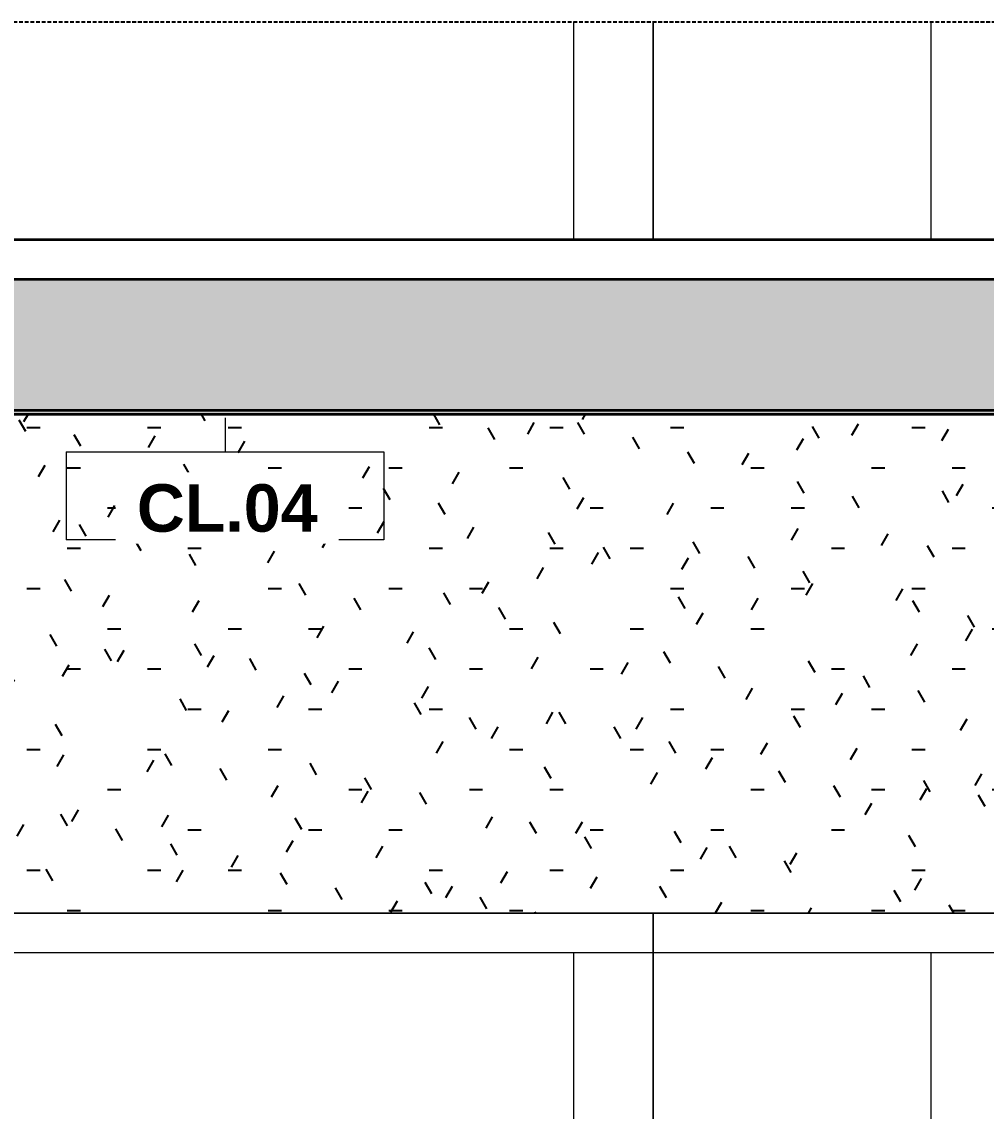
# Model space of a CAD drawing. Header units: millimetres. Extents: x 41758 to 237109, y 3795 to 78637.
# Drawn here: x 59885 to 61103, y 7900 to 9275 of the extents above; entities that cross this region are included whole.
import ezdxf

# ---------------------------------------------------------------- set-up
doc = ezdxf.new("R2010")
doc.units = ezdxf.units.MM
for name, pattern in [('Centre', [31.75, 6.35, -4.7625, 15.875, -4.7625]), ('Hidden', [7.14375, 4.7625, -2.38125]), ('IMPORT-CENTER _2_', [40.64, 25.4, -5.08, 5.08, -5.08])]:
    doc.linetypes.add(name, pattern=pattern)
for name, color, linetype, lineweight in [('0-4', 90, 'Continuous', 5), ('A-CLNG', 13, 'Continuous', 18), ('A-CLNG-1', 250, 'Continuous', 35), ('A-CLNG-2', 7, 'Continuous', 18), ('A-CLNG-IDEN', 151, 'Continuous', 9), ('A-CLNG-PATT-2', 151, 'Continuous', 25), ('A-DETL-GENF', 92, 'Continuous', 18), ('A-DETL-GENF-4', 9, 'Continuous', 18), ('A-DETL-GENF-5', 92, 'Hidden', 25), ('A-DETL-MEDM', 33, 'Continuous', 35), ('A-FLOR-FNSH-1', 250, 'Continuous', 35), ('A-FLOR-LEVL-2', 51, 'Centre', 9), ('A-FLOR-PATT-1', 253, 'Continuous', 18), ('A-WALL', 113, 'Continuous', 18), ('A-WALL-3', 7, 'Continuous', 18), ('G-IMPT', 8, 'Continuous', 18), ('G-IMPT-3', 8, 'IMPORT-CENTER _2_', 18), ('M-EQPM', 50, 'Continuous', 18), ('M-EQPM-2', 50, 'Continuous', 25), ('S-COLS-6', 7, 'Continuous', 18)]:
    doc.layers.add(name, color=color, linetype=linetype, lineweight=lineweight)
doc.styles.add('Arial_B_3', font='arialbd.ttf', dxfattribs={"height": 60})
pattern_1 = [(50, (40790.24, 15875), (364.368, -31.878), [38.1, -419.1]), (355, (40790.24, 15875), (-70.486, 382.113), [30.48, -335.28]), (100.451, (40820.6, 15872.34), (293.885, 350.233), [32.38, -356.18]), (46.184, (40790.24, 15976.6), (542.158, -84.086), [57.15, -628.65]), (96.636, (40835.4, 15969.6), (474.805, 494.855), [48.57, -534.27]), (351.184, (40790.24, 15976.6), (474.81, 494.85), [45.72, -502.92]), (21, (40841.04, 15951.2), (303.228, -204.53), [38.1, -419.1]), (326, (40841.04, 15951.2), (123.604, 368.376), [30.48, -335.28]), (71.451, (40866.3, 15934.16), (426.834, 163.843), [32.38, -356.18]), (37.5, (40790.24, 15875), (6.1766, 169.1102), [3.353, -327.863, 3.353, -337.007, -336.55]), (37.5, (40790.24, 15875), (6.1766, 169.1102), [-671.576, 3.353, -333.197]), (7.5, (40790.24, 15875), (133.639, 200.3615), [3.353, -190.703, 3.353, -320.243, -128.27]), (7.5, (40790.24, 15875), (133.639, 200.3615), [-517.652, 3.353, -124.917]), (327.5, (40676.96, 15875), (271.1818, -11.4584), [3.353, -123.647, 3.353, -392.887, -525.78]), (327.5, (40676.96, 15875), (271.1818, -11.4584), [-523.24, 3.353, -522.427]), (317.5, (40626.16, 15875), (296.2585, 50.853), [3.353, -161.747, 3.353, -259.791, -373.38]), (317.5, (40626.16, 15875), (296.2585, 50.853), [-428.244, 3.353, -370.027]), (45, (40790.24, 15875), (-125.7236, 125.7236), []), (45, (40790.24, 16065.5), (-125.7236, 125.7236), [])]

# ---------------------------------------------------------------- blocks, each defined once
blk = doc.blocks.new('NCV_TKTC_KET CAU_rvt-2-TKCS_CĂN HỘ LOẠI 6 - MẶT CẮT 1')
at = {"layer": 'A-FLOR-PATT-1'}
h = blk.add_hatch(dxfattribs=at)
h.set_pattern_fill('FP_4', color=256, style=0, pattern_type=2)
h.set_pattern_definition(pattern_1)
h.paths.add_polyline_path([(39336.9, 8780), (39935.6, 8780), (39935.6, 8785), (35735.3, 8785), (35735.3, 8780), (39287.4, 8780)])
h.paths.add_polyline_path([(43336.9, 8780), (43536.9, 8780), (43536.9, 8785), (40235.7, 8785), (40235.7, 8780), (42957.2, 8780)])
h = blk.add_hatch(dxfattribs=at)
h.set_pattern_fill('FP_4', color=256, style=0, pattern_type=2)
h.set_pattern_definition(pattern_1)
h.paths.add_polyline_path([(39336.9, 8780), (39935.6, 8780), (39935.6, 8785), (35735.3, 8785), (35735.3, 8780), (39287.4, 8780)])
h.paths.add_polyline_path([(43336.9, 8780), (43536.9, 8780), (43536.9, 8785), (40235.7, 8785), (40235.7, 8780), (42957.2, 8780)])
at = {"layer": 'A-FLOR-FNSH-1'}
blk.add_line((35735.3, 8780), (39935.6, 8780), dxfattribs=at)
blk = doc.blocks.new('CL_01-VÁCH DỰNG THẠCH CAO CĂN HỘ LOẠI 5A1 - CL_01-VÁCH DỰNG THẠCH CAO CĂN HỘ LOẠI 5-822138-TKCS_CĂN HỘ LOẠI 6 - MẶT CẮT 1')
at = {"layer": 'A-CLNG-PATT-2'}
h = blk.add_hatch(dxfattribs=at)
h.set_pattern_fill('FP_7', color=256, style=0, pattern_type=2)
h.set_pattern_definition([(0, (40790.24, 15875), (203.2, 50.8), [16.764, -135.636, 16.764, -135.636, -812.8]), (0, (40790.24, 15875), (203.2, 50.8), [-304.8, 16.764, -288.036, 16.764, -135.636, -355.6]), (0, (40790.24, 15875), (203.2, 50.8), [-762, 16.764, -84.836, 16.764, -237.236]), (120, (40866.44, 15900.4), (-145.5941, 150.57636), [16.764, -135.636, 16.764, -135.636, -812.8]), (120, (40866.44, 15900.4), (-145.5941, 150.57636), [-304.8, 16.764, -288.036, 16.764, -135.636, -355.6]), (120, (40866.44, 15900.4), (-145.5941, 150.57636), [-762, 16.764, -84.836, 16.764, -237.236]), (240, (40891.84, 16002), (-57.6059, -201.37636), [16.764, -135.636, 16.764, -135.636, -812.8]), (240, (40891.84, 16002), (-57.6059, -201.37636), [-304.8, 16.764, -288.036, 16.764, -135.636, -355.6]), (240, (40891.84, 16002), (-57.6059, -201.37636), [-762, 16.764, -84.836, 16.764, -237.236])])
h.paths.add_polyline_path([(37407.4, 8150), (39336.9, 8150), (39336.9, 8780), (36336.9, 8780), (36336.9, 8150)])
at = {"layer": 'A-CLNG-2'}
blk.add_line((39336.9, 8150), (36336.9, 8150), dxfattribs=at)
blk = doc.blocks.new('NCV_TKTC_TANG 2_rvt-2-TKCS_CĂN HỘ LOẠI 6 - MẶT CẮT 1')
at = {"layer": 'A-CLNG-1'}
blk.add_line((36336.9, 8780), (39935.6, 8780), dxfattribs=at)
at = {"layer": 'A-CLNG-2'}
for p, q in [((36336.9, 8150), (37936.9, 8150)), ((37936.9, 8150), (37936.9, 8100)), ((37936.9, 8150), (39336.9, 8150)), ((37936.9, 8100), (37936.9, 8150)), ((37936.9, 8100), (36336.9, 8100)), ((39336.9, 8100), (37936.9, 8100))]:
    blk.add_line(p, q, dxfattribs=at)
at = {"layer": 'A-WALL-3'}
for p, q in [((37936.9, 8100), (37936.9, 5700)), ((38287.8, 8100), (38287.8, 5600))]:
    blk.add_line(p, q, dxfattribs=at)
at = {"layer": 'S-COLS-6'}
for p, q in [((37836.9, 5600), (37836.9, 8100)), ((37936.9, 5600), (37936.9, 8100))]:
    blk.add_line(p, q, dxfattribs=at)
at = {"layer": 'A-CLNG'}
blk.add_blockref('CL_01-VÁCH DỰNG THẠCH CAO CĂN HỘ LOẠI 5A1 - CL_01-VÁCH DỰNG THẠCH CAO CĂN HỘ LOẠI 5-822138-TKCS_CĂN HỘ LOẠI 6 - MẶT CẮT 1', (0, 0), dxfattribs=at)
blk = doc.blocks.new('NCV_TKTC_TANG 3 - 4_rvt-3-TKCS_CĂN HỘ LOẠI 6 - MẶT CẮT 1')
at = {"layer": 'A-FLOR-FNSH-1'}
blk.add_line((43336.9, 9000), (35736.9, 9000), dxfattribs=at)
at = {"layer": 'A-WALL-3'}
for p, q in [((37936.9, 9275.3), (37936.9, 9100)), ((38287.8, 9275.3), (38287.8, 9000)), ((37936.9, 9100), (37936.9, 9000))]:
    blk.add_line(p, q, dxfattribs=at)
at = {"layer": 'S-COLS-6'}
for p, q in [((37836.9, 9000), (37836.9, 9275.3)), ((37936.9, 9000), (37936.9, 9275.3))]:
    blk.add_line(p, q, dxfattribs=at)
blk = doc.blocks.new('TKTC_XREF_251221_MB TANG 2-7 - TKTC_XREF_260130_MB TANG 2-5_dwg_$cc-4746802-TKCS_CĂN HỘ LOẠI 6 - MẶT CẮT 1')
at = {"layer": 'G-IMPT-3'}
for p, q in [((37921.4, 5600), (38042.5, 5600)), ((37982.4, 5600), (37981.5, 5600))]:
    blk.add_line(p, q, dxfattribs=at)
at = {"layer": 'M-EQPM'}
for p, q in [((37982.3, 5600), (37981.7, 5600)), ((37981.7, 5600), (37982, 5600)), ((37982, 5600), (37982.3, 5600)), ((38027, 5600), (38027, 5600))]:
    blk.add_line(p, q, dxfattribs=at)
blk = doc.blocks.new('TKTC_XREF_251221_MB TANG 2-7 - TKTC_XREF_260130_MB TANG 2-5_dwg_CUM U_DN100-4746799-TKCS_CĂN HỘ LOẠI 6 - MẶT CẮT 1')
at = {"layer": 'G-IMPT'}
for p, q in [((37984.2, 5600), (37983.5, 5600)), ((37984.3, 5600), (37983.5, 5600)), ((38034.8, 5600), (37983.5, 5600)), ((37984.2, 5600), (37983.6, 5600)), ((38035.6, 5600), (37984.3, 5600)), ((38036.3, 5600), (38040.1, 5600)), ((38036.4, 5600), (38040.2, 5600)), ((38037.1, 5600), (38040.9, 5600)), ((38037.1, 5600), (38040.9, 5600)), ((38040.1, 5600), (38040.1, 5600)), ((38040.1, 5600), (38040.2, 5600)), ((38040.2, 5600), (38040.2, 5600)), ((38040.9, 5600), (38040.9, 5600)), ((38040.9, 5600), (38040.9, 5600)), ((38040.9, 5600), (38040.9, 5600)), ((38040.9, 5600), (38040.9, 5600)), ((38041.6, 5600), (38041.7, 5600)), ((38042.4, 5600), (38042.5, 5600)), ((38043.2, 5600), (38043.2, 5600)), ((38043.9, 5600), (38044, 5600)), ((38044.7, 5600), (38044.7, 5600)), ((38046, 5600), (38045.2, 5600)), ((38045.2, 5600), (38045.9, 5600)), ((38045.9, 5600), (38046.7, 5600)), ((38045.9, 5600), (38046, 5600)), ((38046.7, 5600), (38046, 5600)), ((38046.7, 5600), (38046.7, 5600))]:
    blk.add_line(p, q, dxfattribs=at)
at = {"layer": 'G-IMPT', "flags": 128}
for points in [[(38034.9, 5600), (37983.5, 5600), (37983.6, 5600)], [(38035.6, 5600), (37984.2, 5600), (37984.2, 5600)], [(38036.3, 5600), (38036.3, 5600), (38034.8, 5600), (38034.9, 5600), (38036.4, 5600), (38036.4, 5600)], [(38037.1, 5600), (38037.1, 5600), (38035.5, 5600), (38035.6, 5600), (38037.1, 5600), (38037.1, 5600)], [(38040.2, 5600), (38036.4, 5600), (38036.3, 5600), (38040.1, 5600)], [(38040.9, 5600), (38037.1, 5600), (38037.1, 5600), (38040.9, 5600)], [(38040.9, 5600), (38045.2, 5600), (38045.2, 5600), (38040.9, 5600)], [(38041.6, 5600), (38045.9, 5600), (38046, 5600), (38041.7, 5600)]]:
    blk.add_lwpolyline(points, dxfattribs=at)
blk = doc.blocks.new('TKTC_XREF_251221_MB TANG 2-7 - TKTC_XREF_260130_MB TANG 2-5_dwg_$cc-4746807-TKCS_CĂN HỘ LOẠI 6 - MẶT CẮT 1')
at = {"layer": 'G-IMPT-3'}
for p, q in [((37892.9, 5600), (38045.9, 5600)), ((37969.5, 5600), (37969.4, 5600))]:
    blk.add_line(p, q, dxfattribs=at)
at = {"layer": 'M-EQPM'}
for p, q in [((37969.4, 5600), (37969.5, 5600)), ((37969.5, 5600), (37969.4, 5600)), ((37969.4, 5600), (37969.4, 5600)), ((38026.3, 5600), (38026.3, 5600))]:
    blk.add_line(p, q, dxfattribs=at)
blk = doc.blocks.new('TKTC_XREF_251221_MB TANG 2-7 - TKTC_XREF_260130_MB TANG 2-5_dwg_CUM U_DN100-4746796-TKCS_CĂN HỘ LOẠI 6 - MẶT CẮT 1')
at = {"layer": 'G-IMPT'}
for p, q in [((37969.4, 5600), (37969.5, 5600)), ((37969.4, 5600), (37969.5, 5600)), ((37969.4, 5600), (37969.5, 5600)), ((38034.2, 5600), (37969.4, 5600)), ((38034.3, 5600), (37969.5, 5600)), ((38036.1, 5600), (38040.9, 5600)), ((38036.1, 5600), (38040.9, 5600)), ((38036.2, 5600), (38041, 5600)), ((38036.2, 5600), (38041, 5600)), ((38040.9, 5600), (38040.9, 5600)), ((38040.9, 5600), (38040.9, 5600)), ((38040.9, 5600), (38040.9, 5600)), ((38041, 5600), (38041, 5600)), ((38041, 5600), (38041, 5600)), ((38041, 5600), (38041, 5600)), ((38041.9, 5600), (38041.9, 5600)), ((38042, 5600), (38042, 5600)), ((38043.8, 5600), (38043.8, 5600)), ((38043.9, 5600), (38043.9, 5600)), ((38045.7, 5600), (38045.7, 5600)), ((38045.9, 5600), (38045.8, 5600)), ((38048.3, 5600), (38047.3, 5600)), ((38047.3, 5600), (38048.3, 5600)), ((38048.4, 5600), (38047.4, 5600)), ((38047.4, 5600), (38048.4, 5600)), ((38048.3, 5600), (38048.3, 5600)), ((38048.4, 5600), (38048.4, 5600))]:
    blk.add_line(p, q, dxfattribs=at)
at = {"layer": 'G-IMPT', "flags": 128}
for points in [[(38034.2, 5600), (37969.4, 5600), (37969.4, 5600)], [(38034.3, 5600), (37969.5, 5600), (37969.5, 5600)], [(38036.1, 5600), (38036.1, 5600), (38034.2, 5600), (38034.2, 5600), (38036.1, 5600), (38036.1, 5600)], [(38036.2, 5600), (38036.2, 5600), (38034.3, 5600), (38034.3, 5600), (38036.2, 5600), (38036.2, 5600)], [(38040.9, 5600), (38036.1, 5600), (38036.1, 5600), (38040.9, 5600)], [(38041, 5600), (38036.2, 5600), (38036.2, 5600), (38041, 5600)], [(38041.9, 5600), (38047.3, 5600), (38047.3, 5600), (38041.9, 5600)], [(38042, 5600), (38047.4, 5600), (38047.4, 5600), (38042, 5600)]]:
    blk.add_lwpolyline(points, dxfattribs=at)
blk = doc.blocks.new('TKTC_XREF_251221_MB TANG 2-7 - TKTC_XREF_260130_MB TANG 2-5_dwg_$cc-4746806-TKCS_CĂN HỘ LOẠI 6 - MẶT CẮT 1')
at = {"layer": 'G-IMPT-3'}
for p, q in [((37893.8, 5600), (38046.8, 5600)), ((37970.2, 5600), (37970.3, 5600))]:
    blk.add_line(p, q, dxfattribs=at)
at = {"layer": 'M-EQPM'}
for p, q in [((37970.3, 5600), (37970.2, 5600)), ((37970.2, 5600), (37970.3, 5600)), ((37970.3, 5600), (37970.3, 5600)), ((38027.1, 5600), (38027.1, 5600))]:
    blk.add_line(p, q, dxfattribs=at)
blk = doc.blocks.new('TKTC_XREF_251221_MB TANG 2-7 - TKTC_XREF_260130_MB TANG 2-5_dwg_$cc-4746801-TKCS_CĂN HỘ LOẠI 6 - MẶT CẮT 1')
at = {"layer": 'G-IMPT-3'}
for p, q in [((37921.8, 5600), (38042.9, 5600)), ((37982.8, 5600), (37981.9, 5600))]:
    blk.add_line(p, q, dxfattribs=at)
at = {"layer": 'M-EQPM'}
for p, q in [((37982.7, 5600), (37982.1, 5600)), ((37982.1, 5600), (37982.4, 5600)), ((37982.4, 5600), (37982.7, 5600)), ((38027.4, 5600), (38027.4, 5600))]:
    blk.add_line(p, q, dxfattribs=at)
blk = doc.blocks.new('TKTC_XREF_251221_MB TANG 2-7 - TKTC_XREF_260130_MB TANG 2-5_dwg_$cc-4746800-TKCS_CĂN HỘ LOẠI 6 - MẶT CẮT 1')
at = {"layer": 'G-IMPT-3'}
for p, q in [((37923.1, 5600), (38044.2, 5600)), ((37984.1, 5600), (37983.2, 5600))]:
    blk.add_line(p, q, dxfattribs=at)
at = {"layer": 'M-EQPM'}
for p, q in [((37984, 5600), (37983.3, 5600)), ((37983.3, 5600), (37983.7, 5600)), ((37983.7, 5600), (37984, 5600)), ((38028.7, 5600), (38028.7, 5600))]:
    blk.add_line(p, q, dxfattribs=at)
blk = doc.blocks.new('TKTC_XREF_251221_MB TANG 2-7 - TKTC_XREF_260130_MB TANG 2-5_dwg_CUM U_DN100-V18-TKCS_CĂN HỘ LOẠI 6 - MẶT CẮT 1')
at = {"layer": 'G-IMPT'}
for p, q in [((37985.9, 5600), (37985.2, 5600)), ((37986, 5600), (37985.2, 5600)), ((38036.5, 5600), (37985.2, 5600)), ((37985.9, 5600), (37985.3, 5600)), ((38037.3, 5600), (37986, 5600)), ((38038, 5600), (38041.8, 5600)), ((38038.1, 5600), (38041.8, 5600)), ((38038.8, 5600), (38042.6, 5600)), ((38038.8, 5600), (38042.6, 5600)), ((38041.8, 5600), (38041.8, 5600)), ((38041.8, 5600), (38041.9, 5600)), ((38041.8, 5600), (38041.8, 5600)), ((38042.5, 5600), (38042.6, 5600)), ((38042.6, 5600), (38042.6, 5600)), ((38042.6, 5600), (38042.6, 5600)), ((38042.6, 5600), (38042.6, 5600)), ((38043.3, 5600), (38043.4, 5600)), ((38044.1, 5600), (38044.1, 5600)), ((38044.9, 5600), (38044.9, 5600)), ((38045.6, 5600), (38045.7, 5600)), ((38046.4, 5600), (38046.4, 5600)), ((38047.6, 5600), (38046.9, 5600)), ((38046.9, 5600), (38047.6, 5600)), ((38048.4, 5600), (38047.6, 5600)), ((38047.6, 5600), (38048.4, 5600)), ((38047.6, 5600), (38047.6, 5600)), ((38048.4, 5600), (38048.4, 5600))]:
    blk.add_line(p, q, dxfattribs=at)
at = {"layer": 'G-IMPT', "flags": 128}
for points in [[(38036.5, 5600), (37985.2, 5600), (37985.3, 5600)], [(38037.2, 5600), (37985.9, 5600), (37985.9, 5600)], [(38038, 5600), (38038, 5600), (38036.5, 5600), (38036.6, 5600), (38038.1, 5600), (38038.1, 5600)], [(38038.8, 5600), (38038.7, 5600), (38037.2, 5600), (38037.3, 5600), (38038.8, 5600), (38038.8, 5600)], [(38041.9, 5600), (38038.1, 5600), (38038, 5600), (38041.8, 5600)], [(38042.6, 5600), (38038.8, 5600), (38038.8, 5600), (38042.5, 5600)], [(38042.6, 5600), (38046.9, 5600), (38046.9, 5600), (38042.6, 5600)], [(38043.3, 5600), (38047.6, 5600), (38047.6, 5600), (38043.3, 5600)]]:
    blk.add_lwpolyline(points, dxfattribs=at)
blk = doc.blocks.new('TKTC_XREF_251221_MB TANG 2-7 - TKTC_XREF_260130_MB TANG 2-5_dwg_$cc-4746795-TKCS_CĂN HỘ LOẠI 6 - MẶT CẮT 1')
at = {"layer": 'G-IMPT-3'}
for p, q in [((37894.6, 5600), (38047.6, 5600)), ((37971.2, 5600), (37971.1, 5600))]:
    blk.add_line(p, q, dxfattribs=at)
at = {"layer": 'M-EQPM'}
for p, q in [((37971.1, 5600), (37971.2, 5600)), ((37971.2, 5600), (37971.1, 5600)), ((37971.1, 5600), (37971.1, 5600)), ((38028, 5600), (38028, 5600))]:
    blk.add_line(p, q, dxfattribs=at)
blk = doc.blocks.new('TKTC_XREF_251221_MB TANG 2-7 - TKTC_XREF_260130_MB TANG 2-5_dwg_CUM U_DN100-V19-TKCS_CĂN HỘ LOẠI 6 - MẶT CẮT 1')
at = {"layer": 'G-IMPT'}
for p, q in [((37971.1, 5600), (37971.2, 5600)), ((37971.1, 5600), (37971.2, 5600)), ((37971.1, 5600), (37971.2, 5600)), ((38035.9, 5600), (37971.1, 5600)), ((38036, 5600), (37971.2, 5600)), ((38037.8, 5600), (38042.6, 5600)), ((38037.8, 5600), (38042.6, 5600)), ((38037.9, 5600), (38042.7, 5600)), ((38037.9, 5600), (38042.7, 5600)), ((38042.6, 5600), (38042.6, 5600)), ((38042.6, 5600), (38042.6, 5600)), ((38042.6, 5600), (38042.6, 5600)), ((38042.7, 5600), (38042.7, 5600)), ((38042.7, 5600), (38042.7, 5600)), ((38042.7, 5600), (38042.7, 5600)), ((38043.6, 5600), (38043.6, 5600)), ((38043.7, 5600), (38043.7, 5600)), ((38045.5, 5600), (38045.5, 5600)), ((38045.6, 5600), (38045.6, 5600)), ((38047.4, 5600), (38047.4, 5600)), ((38047.5, 5600), (38047.5, 5600)), ((38049.9, 5600), (38049, 5600)), ((38049, 5600), (38049.9, 5600)), ((38050, 5600), (38049.1, 5600)), ((38049.1, 5600), (38050.1, 5600)), ((38049.9, 5600), (38049.9, 5600)), ((38050.1, 5600), (38050, 5600))]:
    blk.add_line(p, q, dxfattribs=at)
at = {"layer": 'G-IMPT', "flags": 128}
for points in [[(38035.9, 5600), (37971.1, 5600), (37971.1, 5600)], [(38036, 5600), (37971.2, 5600), (37971.2, 5600)], [(38037.8, 5600), (38037.8, 5600), (38035.9, 5600), (38035.9, 5600), (38037.8, 5600), (38037.8, 5600)], [(38037.9, 5600), (38037.9, 5600), (38036, 5600), (38036, 5600), (38037.9, 5600), (38037.9, 5600)], [(38042.6, 5600), (38037.8, 5600), (38037.8, 5600), (38042.6, 5600)], [(38042.7, 5600), (38037.9, 5600), (38037.9, 5600), (38042.7, 5600)], [(38043.6, 5600), (38049, 5600), (38049, 5600), (38043.6, 5600)], [(38043.7, 5600), (38049.1, 5600), (38049.1, 5600), (38043.7, 5600)]]:
    blk.add_lwpolyline(points, dxfattribs=at)
blk = doc.blocks.new('TKTC_XREF_251221_MB TANG 2-7 - TKTC_XREF_260130_MB TANG 2-5_dwg_$cc-4746798-TKCS_CĂN HỘ LOẠI 6 - MẶT CẮT 1')
at = {"layer": 'G-IMPT-3'}
for p, q in [((37895.4, 5600), (38048.5, 5600)), ((37971.9, 5600), (37972, 5600))]:
    blk.add_line(p, q, dxfattribs=at)
at = {"layer": 'M-EQPM'}
for p, q in [((37972, 5600), (37971.9, 5600)), ((37971.9, 5600), (37972, 5600)), ((37972, 5600), (37972, 5600)), ((38028.8, 5600), (38028.8, 5600))]:
    blk.add_line(p, q, dxfattribs=at)
blk = doc.blocks.new('TKTC_XREF_251221_MB TANG 2-7 - TKTC_XREF_260130_MB TANG 2-5_dwg_$cc-4746797-TKCS_CĂN HỘ LOẠI 6 - MẶT CẮT 1')
at = {"layer": 'G-IMPT-3'}
for p, q in [((37923.5, 5600), (38044.6, 5600)), ((37984.5, 5600), (37983.6, 5600))]:
    blk.add_line(p, q, dxfattribs=at)
at = {"layer": 'M-EQPM'}
for p, q in [((37984.4, 5600), (37983.7, 5600)), ((37983.7, 5600), (37984.1, 5600)), ((37984.1, 5600), (37984.4, 5600)), ((38029.1, 5600), (38029.1, 5600))]:
    blk.add_line(p, q, dxfattribs=at)
blk = doc.blocks.new('TKTC_XREF_251221_MB TANG 2-7 - TKTC_XREF_260130_MB TANG 2-5_dwg_$cc-4746805-TKCS_CĂN HỘ LOẠI 6 - MẶT CẮT 1')
at = {"layer": 'G-IMPT-3'}
for p, q in [((37451.6, 5600), (37298.6, 5600)), ((37375.1, 5600), (37375.1, 5600))]:
    blk.add_line(p, q, dxfattribs=at)
at = {"layer": 'M-EQPM'}
for p, q in [((37318.2, 5600), (37318.2, 5600)), ((37375.1, 5600), (37362.6, 5600)), ((37362.6, 5600), (37375.1, 5600)), ((37375.1, 5600), (37429.2, 5600)), ((37429.2, 5600), (37375.1, 5600)), ((37375.1, 5600), (37387.6, 5600)), ((37387.6, 5600), (37375.1, 5600))]:
    blk.add_line(p, q, dxfattribs=at)
blk = doc.blocks.new('TKTC_XREF_251221_MB TANG 2-7 - TKTC_XREF_260130_MB TANG 2-5_dwg_CUM U_DN100-V26-TKCS_CĂN HỘ LOẠI 6 - MẶT CẮT 1')
at = {"layer": 'G-IMPT'}
for p, q in [((37296.2, 5600), (37297.2, 5600)), ((37297.2, 5600), (37296.2, 5600)), ((37296.2, 5600), (37297.2, 5600)), ((37297.2, 5600), (37296.2, 5600)), ((37302.6, 5600), (37297.2, 5600)), ((37297.2, 5600), (37302.6, 5600)), ((37302.6, 5600), (37297.2, 5600)), ((37297.2, 5600), (37302.6, 5600)), ((37303.6, 5600), (37303.6, 5600)), ((37303.6, 5600), (37303.6, 5600)), ((37303.6, 5600), (37308.3, 5600)), ((37308.3, 5600), (37303.6, 5600)), ((37308.3, 5600), (37303.6, 5600)), ((37308.3, 5600), (37303.6, 5600)), ((37303.6, 5600), (37308.3, 5600)), ((37308.3, 5600), (37303.6, 5600)), ((37308.3, 5600), (37303.6, 5600)), ((37308.3, 5600), (37303.6, 5600)), ((37308.3, 5600), (37310.3, 5600)), ((37310.3, 5600), (37308.3, 5600)), ((37308.3, 5600), (37310.3, 5600)), ((37310.3, 5600), (37308.3, 5600)), ((37310.3, 5600), (37375.1, 5600)), ((37310.3, 5600), (37375.1, 5600)), ((37310.3, 5600), (37375.1, 5600)), ((37310.3, 5600), (37375.1, 5600)), ((37375.1, 5600), (37434.4, 5600)), ((37434.4, 5600), (37375.1, 5600)), ((37375.1, 5600), (37375.1, 5600)), ((37375.1, 5600), (37442.2, 5600)), ((37442.2, 5600), (37375.1, 5600))]:
    blk.add_line(p, q, dxfattribs=at)
blk = doc.blocks.new('TKTC_XREF_251221_MB TANG 2-7 - TKTC_XREF_260130_MB TANG 2-5_dwg_THU NUOC - THU NUOC-444531-TKCS_MB TẦNG 1-4746810-TKCS_CĂN HỘ LOẠI 6 - MẶT CẮT 1')
at = {"layer": 'G-IMPT'}
for p, q in [((44035.4, 5600), (44185.4, 5600)), ((44185.4, 5600), (44035.4, 5600)), ((44060.4, 5600), (44160.4, 5600)), ((44160.4, 5600), (44060.4, 5600)), ((44076.3, 5600), (44070.3, 5600)), ((44070.3, 5600), (44076.3, 5600)), ((44082.7, 5600), (44088.7, 5600)), ((44088.7, 5600), (44082.7, 5600)), ((44095.2, 5600), (44101.2, 5600)), ((44101.2, 5600), (44095.2, 5600)), ((44113.6, 5600), (44107.6, 5600)), ((44107.6, 5600), (44113.6, 5600)), ((44113.6, 5600), (44107.6, 5600)), ((44107.6, 5600), (44113.6, 5600)), ((44110.4, 5600), (44110.4, 5600)), ((44110.4, 5600), (44110.4, 5600)), ((44110.4, 5600), (44110.4, 5600)), ((44110.4, 5600), (44110.4, 5600)), ((44125.6, 5600), (44119.6, 5600)), ((44119.6, 5600), (44125.6, 5600)), ((44138.1, 5600), (44132.1, 5600)), ((44132.1, 5600), (44138.1, 5600)), ((44144.4, 5600), (44150.4, 5600)), ((44150.4, 5600), (44144.4, 5600))]:
    blk.add_line(p, q, dxfattribs=at)
blk = doc.blocks.new('TKTC_XREF_251221_MB TANG 2-7 - TKTC_XREF_251221_MB TANG 2-7-V37-TKCS_CĂN HỘ LOẠI 6 - MẶT CẮT 1')
at = {"layer": 'M-EQPM'}
for p, q in [((37310.1, 9000), (37260.3, 9000)), ((37260.3, 9000), (37310.1, 9000)), ((37459.9, 9000), (37310.2, 9000)), ((37310.2, 9000), (37459.9, 9000)), ((37985.7, 9000), (37936.6, 9000)), ((37936.6, 9000), (37985.7, 9000)), ((38035.3, 9000), (38084.5, 9000)), ((38084.5, 9000), (38035.3, 9000)), ((38035.3, 9000), (38084.5, 9000)), ((38084.5, 9000), (38035.3, 9000)), ((38035.7, 9000), (38084.9, 9000)), ((38084.9, 9000), (38035.7, 9000)), ((38035.7, 9000), (38084.9, 9000)), ((38084.9, 9000), (38035.7, 9000)), ((38036.1, 9000), (38085.3, 9000)), ((38085.3, 9000), (38036.1, 9000)), ((38037, 9000), (38086.2, 9000)), ((38086.2, 9000), (38037, 9000))]:
    blk.add_line(p, q, dxfattribs=at)
at = {"layer": 'M-EQPM-2'}
blk.add_line((35057.4, 9000), (45537, 9000), dxfattribs=at)
for name, p in [('TKTC_XREF_251221_MB TANG 2-7 - TKTC_XREF_260130_MB TANG 2-5_dwg_CUM U_DN100-V26-TKCS_CĂN HỘ LOẠI 6 - MẶT CẮT 1', (0, 3400)), ('TKTC_XREF_251221_MB TANG 2-7 - TKTC_XREF_260130_MB TANG 2-5_dwg_$cc-4746805-TKCS_CĂN HỘ LOẠI 6 - MẶT CẮT 1', (0, 3400)), ('TKTC_XREF_251221_MB TANG 2-7 - TKTC_XREF_260130_MB TANG 2-5_dwg_THU NUOC - THU NUOC-444531-TKCS_MB TẦNG 1-4746810-TKCS_CĂN HỘ LOẠI 6 - MẶT CẮT 1', (-6526.7, 3400)), ('TKTC_XREF_251221_MB TANG 2-7 - TKTC_XREF_260130_MB TANG 2-5_dwg_$cc-4746807-TKCS_CĂN HỘ LOẠI 6 - MẶT CẮT 1', (0, 3400)), ('TKTC_XREF_251221_MB TANG 2-7 - TKTC_XREF_260130_MB TANG 2-5_dwg_$cc-4746807-TKCS_CĂN HỘ LOẠI 6 - MẶT CẮT 1', (0, 3400)), ('TKTC_XREF_251221_MB TANG 2-7 - TKTC_XREF_260130_MB TANG 2-5_dwg_$cc-4746795-TKCS_CĂN HỘ LOẠI 6 - MẶT CẮT 1', (-1.3, 3400)), ('TKTC_XREF_251221_MB TANG 2-7 - TKTC_XREF_260130_MB TANG 2-5_dwg_$cc-4746807-TKCS_CĂN HỘ LOẠI 6 - MẶT CẮT 1', (0.8, 3400)), ('TKTC_XREF_251221_MB TANG 2-7 - TKTC_XREF_260130_MB TANG 2-5_dwg_$cc-4746806-TKCS_CĂN HỘ LOẠI 6 - MẶT CẮT 1', (0, 3400)), ('TKTC_XREF_251221_MB TANG 2-7 - TKTC_XREF_260130_MB TANG 2-5_dwg_$cc-4746806-TKCS_CĂN HỘ LOẠI 6 - MẶT CẮT 1', (0, 3400)), ('TKTC_XREF_251221_MB TANG 2-7 - TKTC_XREF_260130_MB TANG 2-5_dwg_$cc-4746795-TKCS_CĂN HỘ LOẠI 6 - MẶT CẮT 1', (-0.5, 3400)), ('TKTC_XREF_251221_MB TANG 2-7 - TKTC_XREF_260130_MB TANG 2-5_dwg_$cc-4746798-TKCS_CĂN HỘ LOẠI 6 - MẶT CẮT 1', (-1.3, 3400)), ('TKTC_XREF_251221_MB TANG 2-7 - TKTC_XREF_260130_MB TANG 2-5_dwg_$cc-4746806-TKCS_CĂN HỘ LOẠI 6 - MẶT CẮT 1', (0.5, 3400)), ('TKTC_XREF_251221_MB TANG 2-7 - TKTC_XREF_260130_MB TANG 2-5_dwg_$cc-4746795-TKCS_CĂN HỘ LOẠI 6 - MẶT CẮT 1', (0, 3400)), ('TKTC_XREF_251221_MB TANG 2-7 - TKTC_XREF_260130_MB TANG 2-5_dwg_$cc-4746798-TKCS_CĂN HỘ LOẠI 6 - MẶT CẮT 1', (-0.8, 3400)), ('TKTC_XREF_251221_MB TANG 2-7 - TKTC_XREF_260130_MB TANG 2-5_dwg_$cc-4746798-TKCS_CĂN HỘ LOẠI 6 - MẶT CẮT 1', (0, 3400)), ('TKTC_XREF_251221_MB TANG 2-7 - TKTC_XREF_260130_MB TANG 2-5_dwg_$cc-4746802-TKCS_CĂN HỘ LOẠI 6 - MẶT CẮT 1', (0, 3400)), ('TKTC_XREF_251221_MB TANG 2-7 - TKTC_XREF_260130_MB TANG 2-5_dwg_$cc-4746802-TKCS_CĂN HỘ LOẠI 6 - MẶT CẮT 1', (0, 3400)), ('TKTC_XREF_251221_MB TANG 2-7 - TKTC_XREF_260130_MB TANG 2-5_dwg_$cc-4746801-TKCS_CĂN HỘ LOẠI 6 - MẶT CẮT 1', (0, 3400)), ('TKTC_XREF_251221_MB TANG 2-7 - TKTC_XREF_260130_MB TANG 2-5_dwg_$cc-4746801-TKCS_CĂN HỘ LOẠI 6 - MẶT CẮT 1', (0, 3400)), ('TKTC_XREF_251221_MB TANG 2-7 - TKTC_XREF_260130_MB TANG 2-5_dwg_$cc-4746800-TKCS_CĂN HỘ LOẠI 6 - MẶT CẮT 1', (-1.3, 3400)), ('TKTC_XREF_251221_MB TANG 2-7 - TKTC_XREF_260130_MB TANG 2-5_dwg_$cc-4746802-TKCS_CĂN HỘ LOẠI 6 - MẶT CẮT 1', (0.4, 3400)), ('TKTC_XREF_251221_MB TANG 2-7 - TKTC_XREF_260130_MB TANG 2-5_dwg_$cc-4746797-TKCS_CĂN HỘ LOẠI 6 - MẶT CẮT 1', (-1.3, 3400)), ('TKTC_XREF_251221_MB TANG 2-7 - TKTC_XREF_260130_MB TANG 2-5_dwg_$cc-4746801-TKCS_CĂN HỘ LOẠI 6 - MẶT CẮT 1', (0.4, 3400)), ('TKTC_XREF_251221_MB TANG 2-7 - TKTC_XREF_260130_MB TANG 2-5_dwg_$cc-4746800-TKCS_CĂN HỘ LOẠI 6 - MẶT CẮT 1', (-0.9, 3400)), ('TKTC_XREF_251221_MB TANG 2-7 - TKTC_XREF_260130_MB TANG 2-5_dwg_$cc-4746797-TKCS_CĂN HỘ LOẠI 6 - MẶT CẮT 1', (-0.9, 3400)), ('TKTC_XREF_251221_MB TANG 2-7 - TKTC_XREF_260130_MB TANG 2-5_dwg_$cc-4746800-TKCS_CĂN HỘ LOẠI 6 - MẶT CẮT 1', (0, 3400)), ('TKTC_XREF_251221_MB TANG 2-7 - TKTC_XREF_260130_MB TANG 2-5_dwg_$cc-4746797-TKCS_CĂN HỘ LOẠI 6 - MẶT CẮT 1', (0, 3400)), ('TKTC_XREF_251221_MB TANG 2-7 - TKTC_XREF_260130_MB TANG 2-5_dwg_CUM U_DN100-4746796-TKCS_CĂN HỘ LOẠI 6 - MẶT CẮT 1', (0, 3400)), ('TKTC_XREF_251221_MB TANG 2-7 - TKTC_XREF_260130_MB TANG 2-5_dwg_CUM U_DN100-4746796-TKCS_CĂN HỘ LOẠI 6 - MẶT CẮT 1', (0, 3400)), ('TKTC_XREF_251221_MB TANG 2-7 - TKTC_XREF_260130_MB TANG 2-5_dwg_CUM U_DN100-V19-TKCS_CĂN HỘ LOẠI 6 - MẶT CẮT 1', (-1.3, 3400)), ('TKTC_XREF_251221_MB TANG 2-7 - TKTC_XREF_260130_MB TANG 2-5_dwg_CUM U_DN100-4746796-TKCS_CĂN HỘ LOẠI 6 - MẶT CẮT 1', (0.8, 3400)), ('TKTC_XREF_251221_MB TANG 2-7 - TKTC_XREF_260130_MB TANG 2-5_dwg_CUM U_DN100-4746796-TKCS_CĂN HỘ LOẠI 6 - MẶT CẮT 1', (0.8, 3400)), ('TKTC_XREF_251221_MB TANG 2-7 - TKTC_XREF_260130_MB TANG 2-5_dwg_CUM U_DN100-4746796-TKCS_CĂN HỘ LOẠI 6 - MẶT CẮT 1', (0.8, 3400)), ('TKTC_XREF_251221_MB TANG 2-7 - TKTC_XREF_260130_MB TANG 2-5_dwg_CUM U_DN100-V19-TKCS_CĂN HỘ LOẠI 6 - MẶT CẮT 1', (-0.4, 3400)), ('TKTC_XREF_251221_MB TANG 2-7 - TKTC_XREF_260130_MB TANG 2-5_dwg_CUM U_DN100-V19-TKCS_CĂN HỘ LOẠI 6 - MẶT CẮT 1', (-0.5, 3400)), ('TKTC_XREF_251221_MB TANG 2-7 - TKTC_XREF_260130_MB TANG 2-5_dwg_CUM U_DN100-4746796-TKCS_CĂN HỘ LOẠI 6 - MẶT CẮT 1', (1.3, 3400)), ('TKTC_XREF_251221_MB TANG 2-7 - TKTC_XREF_260130_MB TANG 2-5_dwg_CUM U_DN100-V19-TKCS_CĂN HỘ LOẠI 6 - MẶT CẮT 1', (0, 3400)), ('TKTC_XREF_251221_MB TANG 2-7 - TKTC_XREF_260130_MB TANG 2-5_dwg_CUM U_DN100-V19-TKCS_CĂN HỘ LOẠI 6 - MẶT CẮT 1', (0, 3400)), ('TKTC_XREF_251221_MB TANG 2-7 - TKTC_XREF_260130_MB TANG 2-5_dwg_CUM U_DN100-V19-TKCS_CĂN HỘ LOẠI 6 - MẶT CẮT 1', (0.8, 3400)), ('TKTC_XREF_251221_MB TANG 2-7 - TKTC_XREF_260130_MB TANG 2-5_dwg_CUM U_DN100-4746799-TKCS_CĂN HỘ LOẠI 6 - MẶT CẮT 1', (0, 3400)), ('TKTC_XREF_251221_MB TANG 2-7 - TKTC_XREF_260130_MB TANG 2-5_dwg_CUM U_DN100-4746799-TKCS_CĂN HỘ LOẠI 6 - MẶT CẮT 1', (0, 3400)), ('TKTC_XREF_251221_MB TANG 2-7 - TKTC_XREF_260130_MB TANG 2-5_dwg_CUM U_DN100-4746799-TKCS_CĂN HỘ LOẠI 6 - MẶT CẮT 1', (0.4, 3400)), ('TKTC_XREF_251221_MB TANG 2-7 - TKTC_XREF_260130_MB TANG 2-5_dwg_CUM U_DN100-V18-TKCS_CĂN HỘ LOẠI 6 - MẶT CẮT 1', (-1.3, 3400)), ('TKTC_XREF_251221_MB TANG 2-7 - TKTC_XREF_260130_MB TANG 2-5_dwg_CUM U_DN100-4746799-TKCS_CĂN HỘ LOẠI 6 - MẶT CẮT 1', (0.4, 3400)), ('TKTC_XREF_251221_MB TANG 2-7 - TKTC_XREF_260130_MB TANG 2-5_dwg_CUM U_DN100-4746799-TKCS_CĂN HỘ LOẠI 6 - MẶT CẮT 1', (0.4, 3400)), ('TKTC_XREF_251221_MB TANG 2-7 - TKTC_XREF_260130_MB TANG 2-5_dwg_CUM U_DN100-V18-TKCS_CĂN HỘ LOẠI 6 - MẶT CẮT 1', (-0.9, 3400)), ('TKTC_XREF_251221_MB TANG 2-7 - TKTC_XREF_260130_MB TANG 2-5_dwg_CUM U_DN100-4746799-TKCS_CĂN HỘ LOẠI 6 - MẶT CẮT 1', (0.8, 3400)), ('TKTC_XREF_251221_MB TANG 2-7 - TKTC_XREF_260130_MB TANG 2-5_dwg_CUM U_DN100-V18-TKCS_CĂN HỘ LOẠI 6 - MẶT CẮT 1', (-0.9, 3400)), ('TKTC_XREF_251221_MB TANG 2-7 - TKTC_XREF_260130_MB TANG 2-5_dwg_CUM U_DN100-V18-TKCS_CĂN HỘ LOẠI 6 - MẶT CẮT 1', (-0.5, 3400)), ('TKTC_XREF_251221_MB TANG 2-7 - TKTC_XREF_260130_MB TANG 2-5_dwg_CUM U_DN100-V18-TKCS_CĂN HỘ LOẠI 6 - MẶT CẮT 1', (0, 3400)), ('TKTC_XREF_251221_MB TANG 2-7 - TKTC_XREF_260130_MB TANG 2-5_dwg_CUM U_DN100-V18-TKCS_CĂN HỘ LOẠI 6 - MẶT CẮT 1', (0.4, 3400))]:
    blk.add_blockref(name, p)
at = {"extrusion": (0, 0, -1)}
for name, p in [('TKTC_XREF_251221_MB TANG 2-7 - TKTC_XREF_260130_MB TANG 2-5_dwg_CUM U_DN100-4746796-TKCS_CĂN HỘ LOẠI 6 - MẶT CẮT 1', (-76020.2, 3400)), ('TKTC_XREF_251221_MB TANG 2-7 - TKTC_XREF_260130_MB TANG 2-5_dwg_CUM U_DN100-4746796-TKCS_CĂN HỘ LOẠI 6 - MẶT CẮT 1', (-76021, 3400)), ('TKTC_XREF_251221_MB TANG 2-7 - TKTC_XREF_260130_MB TANG 2-5_dwg_CUM U_DN100-4746799-TKCS_CĂN HỘ LOẠI 6 - MẶT CẮT 1', (-76020.6, 3400)), ('TKTC_XREF_251221_MB TANG 2-7 - TKTC_XREF_260130_MB TANG 2-5_dwg_CUM U_DN100-4746799-TKCS_CĂN HỘ LOẠI 6 - MẶT CẮT 1', (-76021, 3400)), ('TKTC_XREF_251221_MB TANG 2-7 - TKTC_XREF_260130_MB TANG 2-5_dwg_$cc-4746806-TKCS_CĂN HỘ LOẠI 6 - MẶT CẮT 1', (-76021, 3400)), ('TKTC_XREF_251221_MB TANG 2-7 - TKTC_XREF_260130_MB TANG 2-5_dwg_$cc-4746807-TKCS_CĂN HỘ LOẠI 6 - MẶT CẮT 1', (-76021, 3400)), ('TKTC_XREF_251221_MB TANG 2-7 - TKTC_XREF_260130_MB TANG 2-5_dwg_$cc-4746801-TKCS_CĂN HỘ LOẠI 6 - MẶT CẮT 1', (-76021, 3400)), ('TKTC_XREF_251221_MB TANG 2-7 - TKTC_XREF_260130_MB TANG 2-5_dwg_$cc-4746802-TKCS_CĂN HỘ LOẠI 6 - MẶT CẮT 1', (-76021, 3400))]:
    blk.add_blockref(name, p, dxfattribs=at)
blk = doc.blocks.new('BORDER VIEW - BORDER VIEW-2596443-TKCS_CĂN HỘ LOẠI 6 - MẶT CẮT 1')
at = {"layer": 'A-DETL-GENF-5'}
blk.add_line((35207.4, 9275.3), (45947.2, 9275.3), dxfattribs=at)
blk = doc.blocks.new('M_Ceiling Tag w Height - M_Ceiling Tag-4076437-TKCS_CĂN HỘ LOẠI 6 - MẶT CẮT 1')
at = {"layer": 'A-CLNG-IDEN'}
for p, q in [((37195.6, 8732.4), (37195.6, 8621.2)), ((37195.6, 8732.4), (37596.8, 8732.4)), ((37596.8, 8732.4), (37596.8, 8621.2)), ((37596.8, 8621.2), (37195.6, 8621.2))]:
    blk.add_line(p, q, dxfattribs=at)

msp = doc.modelspace()

# ---------------------------------------------------------------- hatches: boundary and pattern name
at = {"layer": 'A-DETL-GENF-4'}
h = msp.add_hatch(dxfattribs=at)
h.set_pattern_fill('FP_4', color=256, style=0, pattern_type=2)
h.set_pattern_definition([(50, (63535.37, 15875), (364.368, -31.878), [38.1, -419.1]), (355, (63535.37, 15875), (-70.486, 382.113), [30.48, -335.28]), (100.451, (63565.73, 15872.34), (293.885, 350.233), [32.38, -356.18]), (46.184, (63535.37, 15976.6), (542.158, -84.086), [57.15, -628.65]), (96.636, (63580.55, 15969.6), (474.805, 494.855), [48.57, -534.27]), (351.184, (63535.37, 15976.6), (474.81, 494.85), [45.72, -502.92]), (21, (63586.17, 15951.2), (303.228, -204.53), [38.1, -419.1]), (326, (63586.17, 15951.2), (123.604, 368.376), [30.48, -335.28]), (71.451, (63611.43, 15934.16), (426.834, 163.843), [32.38, -356.18]), (37.5, (63535.37, 15875), (6.1766, 169.1102), [3.353, -327.863, 3.353, -337.007, -336.55]), (37.5, (63535.37, 15875), (6.1766, 169.1102), [-671.576, 3.353, -333.197]), (7.5, (63535.37, 15875), (133.639, 200.3615), [3.353, -190.703, 3.353, -320.243, -128.27]), (7.5, (63535.37, 15875), (133.639, 200.3615), [-517.652, 3.353, -124.917]), (327.5, (63422.08, 15875), (271.1818, -11.4584), [3.353, -123.647, 3.353, -392.887, -525.78]), (327.5, (63422.08, 15875), (271.1818, -11.4584), [-523.24, 3.353, -522.427]), (317.5, (63371.28, 15875), (296.2585, 50.853), [3.353, -161.747, 3.353, -259.791, -373.38]), (317.5, (63371.28, 15875), (296.2585, 50.853), [-428.244, 3.353, -370.027]), (45, (63535.37, 15875), (-125.7236, 125.7236), []), (45, (63535.37, 16065.5), (-125.7236, 125.7236), [])])
h.paths.add_polyline_path([(62980.8, 8350), (62980.8, 8785), (66282.1, 8785), (66282.1, 8735), (66980.4, 8735), (66980.4, 8350), (67282.1, 8350), (67282.1, 8735), (68282.5, 8735), (68282.5, 8500), (68482.5, 8500), (68482.1, 9100), (68282.1, 9100), (68282.1, 8900), (66282.1, 8900), (66282.1, 8950), (57802.5, 8950), (57802.5, 8750), (58280.4, 8750), (58280.4, 8500), (58480.4, 8500), (58480.4, 8785), (62680.8, 8785), (62680.8, 8350), (62980.8, 8350)])

# ---------------------------------------------------------------- linework, layer by layer
at = {"layer": 'A-CLNG-IDEN'}
msp.add_line((60141.4, 8775.5), (60141.4, 8732.4), dxfattribs=at)
at = {"layer": 'A-DETL-MEDM'}
for p, q in [((66282.1, 8950), (57802.5, 8950)), ((58480.4, 8785), (62680.8, 8785))]:
    msp.add_line(p, q, dxfattribs=at)
at = {"layer": 'A-FLOR-LEVL-2'}
msp.add_line((57239, 9000), (69318.1, 9000), dxfattribs=at)
at = {"layer": 'A-WALL'}
for p, q in [((61032.9, 9275.3), (61032.9, 9000)), ((61032.9, 8100), (61032.9, 5600))]:
    msp.add_line(p, q, dxfattribs=at)

# ---------------------------------------------------------------- block references
at = {"layer": '0-4'}
for name in ['NCV_TKTC_KET CAU_rvt-2-TKCS_CĂN HỘ LOẠI 6 - MẶT CẮT 1', 'NCV_TKTC_TANG 3 - 4_rvt-3-TKCS_CĂN HỘ LOẠI 6 - MẶT CẮT 1', 'NCV_TKTC_TANG 2_rvt-2-TKCS_CĂN HỘ LOẠI 6 - MẶT CẮT 1']:
    msp.add_blockref(name, (22745.1, 0), dxfattribs=at)
at = {"layer": 'A-CLNG-IDEN'}
msp.add_blockref('M_Ceiling Tag w Height - M_Ceiling Tag-4076437-TKCS_CĂN HỘ LOẠI 6 - MẶT CẮT 1', (22745.1, 0), dxfattribs=at)
at = {"layer": 'A-DETL-GENF'}
msp.add_blockref('BORDER VIEW - BORDER VIEW-2596443-TKCS_CĂN HỘ LOẠI 6 - MẶT CẮT 1', (22745.1, 0), dxfattribs=at)
at = {"layer": 'M-EQPM'}
msp.add_blockref('TKTC_XREF_251221_MB TANG 2-7 - TKTC_XREF_251221_MB TANG 2-7-V37-TKCS_CĂN HỘ LOẠI 6 - MẶT CẮT 1', (22745.1, 0), dxfattribs=at)

# ---------------------------------------------------------------- next in the draw order: texts
at = {"layer": 'A-CLNG-IDEN', "insert": (60144.1, 8661.1), "char_height": 60, "width": 251.5, "attachment_point": 5, "line_spacing_factor": 0.936439, "style": 'Arial_B_3', "bg_fill": 3, "box_fill_scale": 1.25, "bg_fill_color": 256, "bg_fill_true_color": 13158600, "bg_fill_transparency": 0}
msp.add_mtext('\\pt634.9998,1270.0002,1905,2539.9998,3175.0002,3810,4444.9998,5080.0002,5715,6349.9998,6985.0002,7620,8254.9998,8890.0002,9525,10159.9998,10795.0002,11430,12064.9998,12700.0002,13335,13969.9998,14605.0002,15240,15874.9998,16510.0002,17145,17779.9998,18415.0002,19050,19684.9998,20320.0002;CL.04', dxfattribs=at)

doc.saveas('drawing.dxf')
